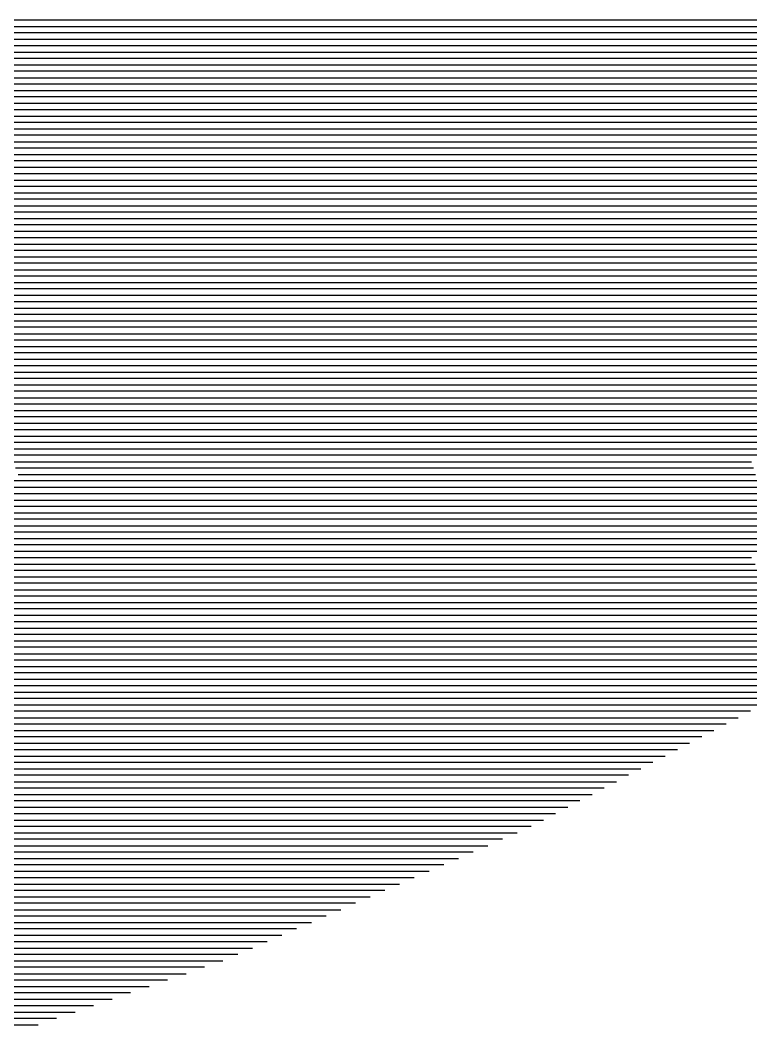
# Model space of a CAD drawing. Header units: metres. Extents: x -6.9 to 6.9, y -7 to 7.
# Drawn here: x 2.028 to 3.17, y -6.66 to -5.09 of the extents above; entities that cross this region are included whole.
import ezdxf

# ---------------------------------------------------------------- set-up
doc = ezdxf.new("R2010")
doc.units = ezdxf.units.M

msp = doc.modelspace()

# ---------------------------------------------------------------- linework, layer by layer
for p, q in [((2.042154, -5.090403, 0.53258), (1.72454, -5.090403, 0.469014)), ((1.728766, -5.100403, 0.470413), (2.044218, -5.100403, 0.533547)), ((2.191879, -5.090403, 0.563399), (2.042154, -5.090403, 0.53258)), ((2.044218, -5.100403, 0.533547), (2.196859, -5.100403, 0.564966)), ((2.489965, -5.090403, 0.623661), (2.191879, -5.090403, 0.563399)), ((2.196859, -5.100403, 0.564966), (2.492585, -5.100403, 0.624751)), ((2.699663, -5.090403, 0.667247), (2.489965, -5.090403, 0.623661)), ((2.492585, -5.100403, 0.624751), (2.705273, -5.100403, 0.668958)), ((2.956943, -5.090403, 0.719771), (2.699663, -5.090403, 0.667247)), ((2.705273, -5.100403, 0.668958), (2.960042, -5.100403, 0.72097)), ((3.251298, -5.090403, 0.781505), (2.956943, -5.090403, 0.719771)), ((2.960042, -5.100403, 0.72097), (3.257584, -5.100403, 0.783372)), ((2.046283, -5.110403, 0.534514), (1.732992, -5.110403, 0.471813)), ((2.201839, -5.110403, 0.566533), (2.046283, -5.110403, 0.534514)), ((2.495205, -5.110403, 0.625841), (2.201839, -5.110403, 0.566533)), ((2.710883, -5.110403, 0.670669), (2.495205, -5.110403, 0.625841)), ((2.963141, -5.110403, 0.722169), (2.710883, -5.110403, 0.670669)), ((3.263869, -5.110403, 0.785239), (2.963141, -5.110403, 0.722169)), ((1.737218, -5.120403, 0.473212), (2.048348, -5.120403, 0.535481)), ((2.050413, -5.130403, 0.536448), (1.741444, -5.130403, 0.474612)), ((2.048348, -5.120403, 0.535481), (2.206819, -5.120403, 0.5681)), ((2.211799, -5.130403, 0.569667), (2.050413, -5.130403, 0.536448)), ((2.206819, -5.120403, 0.5681), (2.497825, -5.120403, 0.626931)), ((2.500445, -5.130403, 0.628021), (2.211799, -5.130403, 0.569667)), ((2.497825, -5.120403, 0.626931), (2.716493, -5.120403, 0.672381)), ((2.722103, -5.130403, 0.674092), (2.500445, -5.130403, 0.628021)), ((2.716493, -5.120403, 0.672381), (2.966241, -5.120403, 0.723368)), ((2.96934, -5.130403, 0.724566), (2.722103, -5.130403, 0.674092)), ((2.966241, -5.120403, 0.723368), (3.270155, -5.120403, 0.787106)), ((3.276441, -5.130403, 0.788973), (2.96934, -5.130403, 0.724566)), ((1.745669, -5.140403, 0.476011), (2.052477, -5.140403, 0.537415)), ((2.052477, -5.140403, 0.537415), (2.216779, -5.140403, 0.571234)), ((2.216779, -5.140403, 0.571234), (2.503065, -5.140403, 0.62911)), ((2.503065, -5.140403, 0.62911), (2.727713, -5.140403, 0.675803)), ((2.727713, -5.140403, 0.675803), (2.972439, -5.140403, 0.725765)), ((2.972439, -5.140403, 0.725765), (3.282726, -5.140403, 0.79084)), ((2.054542, -5.150403, 0.538382), (1.749895, -5.150403, 0.47741)), ((1.754121, -5.160403, 0.47881), (2.056607, -5.160403, 0.539349)), ((2.221759, -5.150403, 0.572801), (2.054542, -5.150403, 0.538382)), ((2.056607, -5.160403, 0.539349), (2.226739, -5.160403, 0.574368)), ((2.505685, -5.150403, 0.6302), (2.221759, -5.150403, 0.572801)), ((2.226739, -5.160403, 0.574368), (2.508305, -5.160403, 0.63129)), ((2.733323, -5.150403, 0.677515), (2.505685, -5.150403, 0.6302)), ((2.508305, -5.160403, 0.63129), (2.738933, -5.160403, 0.679226)), ((2.975538, -5.150403, 0.726964), (2.733323, -5.150403, 0.677515)), ((2.738933, -5.160403, 0.679226), (2.978638, -5.160403, 0.728163)), ((3.289012, -5.150403, 0.792707), (2.975538, -5.150403, 0.726964)), ((2.978638, -5.160403, 0.728163), (3.295297, -5.160403, 0.794574)), ((2.058672, -5.170403, 0.540316), (1.758347, -5.170403, 0.480209)), ((1.762573, -5.180403, 0.481609), (2.060737, -5.180403, 0.541283)), ((2.231719, -5.170403, 0.575935), (2.058672, -5.170403, 0.540316)), ((2.060737, -5.180403, 0.541283), (2.2367, -5.180403, 0.577502)), ((2.510925, -5.170403, 0.63238), (2.231719, -5.170403, 0.575935)), ((2.2367, -5.180403, 0.577502), (2.513544, -5.180403, 0.63347)), ((2.744543, -5.170403, 0.680937), (2.510925, -5.170403, 0.63238)), ((2.513544, -5.180403, 0.63347), (2.750153, -5.180403, 0.682649)), ((2.981737, -5.170403, 0.729361), (2.744543, -5.170403, 0.680937)), ((2.750153, -5.180403, 0.682649), (2.984836, -5.180403, 0.73056)), ((3.301583, -5.170403, 0.796441), (2.981737, -5.170403, 0.729361)), ((2.984836, -5.180403, 0.73056), (3.307869, -5.180403, 0.798308)), ((2.062801, -5.190403, 0.542249), (1.766799, -5.190403, 0.483008)), ((2.24168, -5.190403, 0.579069), (2.062801, -5.190403, 0.542249)), ((2.516164, -5.190403, 0.63456), (2.24168, -5.190403, 0.579069)), ((2.755763, -5.190403, 0.68436), (2.516164, -5.190403, 0.63456)), ((2.987935, -5.190403, 0.731759), (2.755763, -5.190403, 0.68436)), ((3.314154, -5.190403, 0.800175), (2.987935, -5.190403, 0.731759)), ((1.771025, -5.200403, 0.484408), (2.064866, -5.200403, 0.543216)), ((2.066931, -5.210403, 0.544183), (1.77525, -5.210403, 0.485807)), ((2.064866, -5.200403, 0.543216), (2.24666, -5.200403, 0.580636)), ((2.25164, -5.210403, 0.582203), (2.066931, -5.210403, 0.544183)), ((2.24666, -5.200403, 0.580636), (2.518784, -5.200403, 0.635649)), ((2.521404, -5.210403, 0.636739), (2.25164, -5.210403, 0.582203)), ((2.518784, -5.200403, 0.635649), (2.761373, -5.200403, 0.686072)), ((2.766983, -5.210403, 0.687783), (2.521404, -5.210403, 0.636739)), ((2.761373, -5.200403, 0.686072), (2.991035, -5.200403, 0.732958)), ((2.994134, -5.210403, 0.734156), (2.766983, -5.210403, 0.687783)), ((2.991035, -5.200403, 0.732958), (3.32044, -5.200403, 0.802042)), ((3.326725, -5.210403, 0.803909), (2.994134, -5.210403, 0.734156)), ((1.779476, -5.220403, 0.487206), (2.068996, -5.220403, 0.54515)), ((2.068996, -5.220403, 0.54515), (2.25662, -5.220403, 0.58377)), ((2.25662, -5.220403, 0.58377), (2.524024, -5.220403, 0.637829)), ((2.524024, -5.220403, 0.637829), (2.772593, -5.220403, 0.689494)), ((2.772593, -5.220403, 0.689494), (2.997233, -5.220403, 0.735355)), ((2.997233, -5.220403, 0.735355), (3.333011, -5.220403, 0.805776)), ((2.071061, -5.230403, 0.546117), (1.783702, -5.230403, 0.488606)), ((1.787928, -5.240403, 0.490005), (2.073125, -5.240403, 0.547084)), ((2.2616, -5.230403, 0.585337), (2.071061, -5.230403, 0.546117)), ((2.073125, -5.240403, 0.547084), (2.26658, -5.240403, 0.586904)), ((2.526644, -5.230403, 0.638919), (2.2616, -5.230403, 0.585337)), ((2.26658, -5.240403, 0.586904), (2.529264, -5.240403, 0.640009)), ((2.778203, -5.230403, 0.691206), (2.526644, -5.230403, 0.638919)), ((2.529264, -5.240403, 0.640009), (2.783813, -5.240403, 0.692917)), ((3.000332, -5.230403, 0.736554), (2.778203, -5.230403, 0.691206)), ((2.783813, -5.240403, 0.692917), (3.003432, -5.240403, 0.737753)), ((3.339297, -5.230403, 0.807643), (3.000332, -5.230403, 0.736554)), ((3.003432, -5.240403, 0.737753), (3.345582, -5.240403, 0.80951)), ((2.07519, -5.250403, 0.548051), (1.792154, -5.250403, 0.491405)), ((2.27156, -5.250403, 0.588471), (2.07519, -5.250403, 0.548051)), ((2.531884, -5.250403, 0.641099), (2.27156, -5.250403, 0.588471)), ((2.789424, -5.250403, 0.694628), (2.531884, -5.250403, 0.641099)), ((3.006531, -5.250403, 0.738952), (2.789424, -5.250403, 0.694628)), ((3.351868, -5.250403, 0.811377), (3.006531, -5.250403, 0.738952)), ((1.79638, -5.260403, 0.492804), (2.077255, -5.260403, 0.549018)), ((2.07932, -5.270403, 0.549985), (1.800606, -5.270403, 0.494204)), ((2.077255, -5.260403, 0.549018), (2.27654, -5.260403, 0.590038)), ((2.28152, -5.270403, 0.591605), (2.07932, -5.270403, 0.549985)), ((2.27654, -5.260403, 0.590038), (2.534504, -5.260403, 0.642189)), ((2.537123, -5.270403, 0.643278), (2.28152, -5.270403, 0.591605)), ((2.534504, -5.260403, 0.642189), (2.795034, -5.260403, 0.69634)), ((2.800644, -5.270403, 0.698051), (2.537123, -5.270403, 0.643278)), ((2.795034, -5.260403, 0.69634), (3.00963, -5.260403, 0.74015)), ((3.012729, -5.270403, 0.741349), (2.800644, -5.270403, 0.698051)), ((3.00963, -5.260403, 0.74015), (3.358154, -5.260403, 0.813244)), ((3.364439, -5.270403, 0.815111), (3.012729, -5.270403, 0.741349)), ((1.804831, -5.280403, 0.495603), (2.081384, -5.280403, 0.550952)), ((2.083449, -5.290403, 0.551919), (1.809057, -5.290403, 0.497002)), ((2.081384, -5.280403, 0.550952), (2.2865, -5.280403, 0.593172)), ((2.29148, -5.290403, 0.594739), (2.083449, -5.290403, 0.551919)), ((2.2865, -5.280403, 0.593172), (2.539743, -5.280403, 0.644368)), ((2.542363, -5.290403, 0.645458), (2.29148, -5.290403, 0.594739)), ((2.539743, -5.280403, 0.644368), (2.806254, -5.280403, 0.699762)), ((2.811864, -5.290403, 0.701474), (2.542363, -5.290403, 0.645458)), ((2.806254, -5.280403, 0.699762), (3.015829, -5.280403, 0.742548)), ((3.018928, -5.290403, 0.743747), (2.811864, -5.290403, 0.701474)), ((3.015829, -5.280403, 0.742548), (3.370725, -5.280403, 0.816978)), ((3.37701, -5.290403, 0.818845), (3.018928, -5.290403, 0.743747)), ((1.813283, -5.300403, 0.498402), (2.085514, -5.300403, 0.552886)), ((2.085514, -5.300403, 0.552886), (2.29646, -5.300403, 0.596306)), ((2.29646, -5.300403, 0.596306), (2.544983, -5.300403, 0.646548)), ((2.544983, -5.300403, 0.646548), (2.817474, -5.300403, 0.703185)), ((2.817474, -5.300403, 0.703185), (3.022027, -5.300403, 0.744945)), ((3.022027, -5.300403, 0.744945), (3.383296, -5.300403, 0.820712)), ((2.087579, -5.310403, 0.553853), (1.817509, -5.310403, 0.499801)), ((1.821735, -5.320403, 0.501201), (2.089644, -5.320403, 0.554819)), ((2.30144, -5.310403, 0.597873), (2.087579, -5.310403, 0.553853)), ((2.089644, -5.320403, 0.554819), (2.30642, -5.320403, 0.59944)), ((2.547603, -5.310403, 0.647638), (2.30144, -5.310403, 0.597873)), ((2.30642, -5.320403, 0.59944), (2.550223, -5.320403, 0.648728)), ((2.823084, -5.310403, 0.704896), (2.547603, -5.310403, 0.647638)), ((2.550223, -5.320403, 0.648728), (2.828694, -5.320403, 0.706608)), ((3.025126, -5.310403, 0.746144), (2.823084, -5.310403, 0.704896)), ((2.828694, -5.320403, 0.706608), (3.028226, -5.320403, 0.747343)), ((3.389582, -5.310403, 0.822579), (3.025126, -5.310403, 0.746144)), ((3.028226, -5.320403, 0.747343), (3.395867, -5.320403, 0.824446)), ((2.091708, -5.330403, 0.555786), (1.825961, -5.330403, 0.5026)), ((2.3114, -5.330403, 0.601007), (2.091708, -5.330403, 0.555786)), ((2.552843, -5.330403, 0.649818), (2.3114, -5.330403, 0.601007)), ((2.834304, -5.330403, 0.708319), (2.552843, -5.330403, 0.649818)), ((3.031325, -5.330403, 0.748542), (2.834304, -5.330403, 0.708319)), ((3.402153, -5.330403, 0.826313), (3.031325, -5.330403, 0.748542)), ((1.830186, -5.340403, 0.504), (2.093773, -5.340403, 0.556753)), ((2.095838, -5.350403, 0.55772), (1.834412, -5.350403, 0.505399)), ((2.093773, -5.340403, 0.556753), (2.31638, -5.340403, 0.602574)), ((2.32136, -5.350403, 0.604141), (2.095838, -5.350403, 0.55772)), ((2.31638, -5.340403, 0.602574), (2.555463, -5.340403, 0.650907)), ((2.558083, -5.350403, 0.651997), (2.32136, -5.350403, 0.604141)), ((2.555463, -5.340403, 0.650907), (2.839914, -5.340403, 0.71003)), ((2.845524, -5.350403, 0.711742), (2.558083, -5.350403, 0.651997)), ((2.839914, -5.340403, 0.71003), (3.034424, -5.340403, 0.74974)), ((3.037523, -5.350403, 0.750939), (2.845524, -5.350403, 0.711742)), ((3.034424, -5.340403, 0.74974), (3.408438, -5.340403, 0.82818)), ((3.414724, -5.350403, 0.830047), (3.037523, -5.350403, 0.750939)), ((1.838638, -5.360403, 0.506799), (2.097903, -5.360403, 0.558687)), ((2.097903, -5.360403, 0.558687), (2.32634, -5.360403, 0.605708)), ((2.32634, -5.360403, 0.605708), (2.560702, -5.360403, 0.653087)), ((2.560702, -5.360403, 0.653087), (2.851134, -5.360403, 0.713453)), ((2.851134, -5.360403, 0.713453), (3.040623, -5.360403, 0.752138)), ((3.040623, -5.360403, 0.752138), (3.42101, -5.360403, 0.831914)), ((2.099967, -5.370403, 0.559654), (1.842864, -5.370403, 0.508198)), ((1.84709, -5.380403, 0.509597), (2.102032, -5.380403, 0.560621)), ((2.33132, -5.370403, 0.607275), (2.099967, -5.370403, 0.559654)), ((2.102032, -5.380403, 0.560621), (2.3363, -5.380403, 0.608842)), ((2.563322, -5.370403, 0.654177), (2.33132, -5.370403, 0.607275)), ((2.3363, -5.380403, 0.608842), (2.565942, -5.380403, 0.655267)), ((2.856744, -5.370403, 0.715164), (2.563322, -5.370403, 0.654177)), ((2.565942, -5.380403, 0.655267), (2.862354, -5.380403, 0.716876)), ((3.043722, -5.370403, 0.753337), (2.856744, -5.370403, 0.715164)), ((2.862354, -5.380403, 0.716876), (3.046821, -5.380403, 0.754535)), ((3.427295, -5.370403, 0.833781), (3.043722, -5.370403, 0.753337)), ((3.046821, -5.380403, 0.754535), (3.433581, -5.380403, 0.835648)), ((2.104097, -5.390403, 0.561588), (1.851316, -5.390403, 0.510997)), ((1.855542, -5.400403, 0.512396), (2.106162, -5.400403, 0.562555)), ((2.34128, -5.390403, 0.610409), (2.104097, -5.390403, 0.561588)), ((2.106162, -5.400403, 0.562555), (2.34626, -5.400403, 0.611976)), ((2.568562, -5.390403, 0.656357), (2.34128, -5.390403, 0.610409)), ((2.34626, -5.400403, 0.611976), (2.571182, -5.400403, 0.657447)), ((2.867964, -5.390403, 0.718587), (2.568562, -5.390403, 0.656357)), ((2.571182, -5.400403, 0.657447), (2.873574, -5.400403, 0.720298)), ((3.04992, -5.390403, 0.755734), (2.867964, -5.390403, 0.718587)), ((2.873574, -5.400403, 0.720298), (3.05302, -5.400403, 0.756933)), ((3.439867, -5.390403, 0.837515), (3.04992, -5.390403, 0.755734)), ((3.05302, -5.400403, 0.756933), (3.446152, -5.400403, 0.839382)), ((2.108227, -5.410403, 0.563522), (1.859767, -5.410403, 0.513796)), ((2.35124, -5.410403, 0.613543), (2.108227, -5.410403, 0.563522)), ((2.573802, -5.410403, 0.658536), (2.35124, -5.410403, 0.613543)), ((2.879184, -5.410403, 0.72201), (2.573802, -5.410403, 0.658536)), ((3.056119, -5.410403, 0.758132), (2.879184, -5.410403, 0.72201)), ((3.452438, -5.410403, 0.841249), (3.056119, -5.410403, 0.758132)), ((1.863993, -5.420403, 0.515195), (2.110291, -5.420403, 0.564489)), ((2.112356, -5.430403, 0.565456), (1.868219, -5.430403, 0.516595)), ((2.110291, -5.420403, 0.564489), (2.35622, -5.420403, 0.61511)), ((2.3612, -5.430403, 0.616677), (2.112356, -5.430403, 0.565456)), ((2.35622, -5.420403, 0.61511), (2.576422, -5.420403, 0.659626)), ((2.579042, -5.430403, 0.660716), (2.3612, -5.430403, 0.616677)), ((2.576422, -5.420403, 0.659626), (2.884794, -5.420403, 0.723721)), ((2.890404, -5.430403, 0.725433), (2.579042, -5.430403, 0.660716)), ((2.884794, -5.420403, 0.723721), (3.059218, -5.420403, 0.759331)), ((3.062317, -5.430403, 0.760529), (2.890404, -5.430403, 0.725433)), ((3.059218, -5.420403, 0.759331), (3.458723, -5.420403, 0.843116)), ((3.465009, -5.430403, 0.844983), (3.062317, -5.430403, 0.760529)), ((1.872445, -5.440403, 0.517994), (2.114421, -5.440403, 0.566423)), ((2.114421, -5.440403, 0.566423), (2.36618, -5.440403, 0.618244)), ((2.36618, -5.440403, 0.618244), (2.581662, -5.440403, 0.661806)), ((2.581662, -5.440403, 0.661806), (2.896014, -5.440403, 0.727144)), ((2.896014, -5.440403, 0.727144), (3.065417, -5.440403, 0.761728)), ((3.065417, -5.440403, 0.761728), (3.471295, -5.440403, 0.84685)), ((2.116486, -5.450403, 0.567389), (1.876671, -5.450403, 0.519393)), ((1.880897, -5.460403, 0.520793), (2.11855, -5.460403, 0.568356)), ((2.37116, -5.450403, 0.619811), (2.116486, -5.450403, 0.567389)), ((2.11855, -5.460403, 0.568356), (2.37614, -5.460403, 0.621378)), ((2.584281, -5.450403, 0.662896), (2.37116, -5.450403, 0.619811)), ((2.37614, -5.460403, 0.621378), (2.586901, -5.460403, 0.663986)), ((2.901624, -5.450403, 0.728855), (2.584281, -5.450403, 0.662896)), ((2.586901, -5.460403, 0.663986), (2.907234, -5.460403, 0.730567)), ((3.068516, -5.450403, 0.762927), (2.901624, -5.450403, 0.728855)), ((2.907234, -5.460403, 0.730567), (3.071615, -5.460403, 0.764126)), ((3.47758, -5.450403, 0.848717), (3.068516, -5.450403, 0.762927)), ((3.071615, -5.460403, 0.764126), (3.483866, -5.460403, 0.850585)), ((2.120615, -5.470403, 0.569323), (1.885122, -5.470403, 0.522192)), ((2.38112, -5.470403, 0.622945), (2.120615, -5.470403, 0.569323)), ((2.589521, -5.470403, 0.665076), (2.38112, -5.470403, 0.622945)), ((2.912844, -5.470403, 0.732278), (2.589521, -5.470403, 0.665076)), ((3.074714, -5.470403, 0.765324), (2.912844, -5.470403, 0.732278)), ((3.490151, -5.470403, 0.852452), (3.074714, -5.470403, 0.765324)), ((1.889348, -5.480403, 0.523592), (2.12268, -5.480403, 0.57029)), ((2.124745, -5.490403, 0.571257), (1.893574, -5.490403, 0.524991)), ((2.12268, -5.480403, 0.57029), (2.3861, -5.480403, 0.624512)), ((2.39108, -5.490403, 0.626079), (2.124745, -5.490403, 0.571257)), ((2.3861, -5.480403, 0.624512), (2.592141, -5.480403, 0.666165)), ((2.594761, -5.490403, 0.667255), (2.39108, -5.490403, 0.626079)), ((2.592141, -5.480403, 0.666165), (2.918454, -5.480403, 0.733989)), ((2.924064, -5.490403, 0.735701), (2.594761, -5.490403, 0.667255)), ((2.918454, -5.480403, 0.733989), (3.077814, -5.480403, 0.766523)), ((3.080913, -5.490403, 0.767722), (2.924064, -5.490403, 0.735701)), ((3.077814, -5.480403, 0.766523), (3.496437, -5.480403, 0.854319)), ((3.502723, -5.490403, 0.856186), (3.080913, -5.490403, 0.767722)), ((1.8978, -5.500403, 0.526391), (2.12681, -5.500403, 0.572224)), ((2.128874, -5.510403, 0.573191), (1.902026, -5.510403, 0.52779)), ((2.12681, -5.500403, 0.572224), (2.39606, -5.500403, 0.627646)), ((2.401041, -5.510403, 0.629213), (2.128874, -5.510403, 0.573191)), ((2.39606, -5.500403, 0.627646), (2.597381, -5.500403, 0.668345)), ((2.600001, -5.510403, 0.669435), (2.401041, -5.510403, 0.629213)), ((2.597381, -5.500403, 0.668345), (2.929674, -5.500403, 0.737412)), ((2.935284, -5.510403, 0.739123), (2.600001, -5.510403, 0.669435)), ((2.929674, -5.500403, 0.737412), (3.084012, -5.500403, 0.768921)), ((3.087111, -5.510403, 0.770119), (2.935284, -5.510403, 0.739123)), ((3.084012, -5.500403, 0.768921), (3.509008, -5.500403, 0.858053)), ((3.515294, -5.510403, 0.85992), (3.087111, -5.510403, 0.770119)), ((1.906252, -5.520403, 0.529189), (2.130939, -5.520403, 0.574158)), ((2.130939, -5.520403, 0.574158), (2.406021, -5.520403, 0.63078)), ((2.406021, -5.520403, 0.63078), (2.602621, -5.520403, 0.670525)), ((2.602621, -5.520403, 0.670525), (2.940894, -5.520403, 0.740835)), ((2.940894, -5.520403, 0.740835), (3.090211, -5.520403, 0.771318)), ((3.090211, -5.520403, 0.771318), (3.52158, -5.520403, 0.861787)), ((2.133004, -5.530403, 0.575125), (1.910478, -5.530403, 0.530589)), ((1.914703, -5.540403, 0.531988), (2.135069, -5.540403, 0.576092)), ((2.411001, -5.530403, 0.632346), (2.133004, -5.530403, 0.575125)), ((2.135069, -5.540403, 0.576092), (2.415981, -5.540403, 0.633913)), ((2.605241, -5.530403, 0.671615), (2.411001, -5.530403, 0.632346)), ((2.415981, -5.540403, 0.633913), (2.60786, -5.540403, 0.672704)), ((2.946504, -5.530403, 0.742546), (2.605241, -5.530403, 0.671615)), ((2.60786, -5.540403, 0.672704), (2.952114, -5.540403, 0.744257)), ((3.09331, -5.530403, 0.772517), (2.946504, -5.530403, 0.742546)), ((2.952114, -5.540403, 0.744257), (3.096409, -5.540403, 0.773716)), ((3.527865, -5.530403, 0.863654), (3.09331, -5.530403, 0.772517)), ((3.096409, -5.540403, 0.773716), (3.534151, -5.540403, 0.865521)), ((2.137133, -5.550403, 0.577059), (1.918929, -5.550403, 0.533388)), ((2.420961, -5.550403, 0.63548), (2.137133, -5.550403, 0.577059)), ((2.61048, -5.550403, 0.673794), (2.420961, -5.550403, 0.63548)), ((2.957724, -5.550403, 0.745969), (2.61048, -5.550403, 0.673794)), ((3.099508, -5.550403, 0.774914), (2.957724, -5.550403, 0.745969)), ((3.540436, -5.550403, 0.867388), (3.099508, -5.550403, 0.774914)), ((1.923155, -5.560403, 0.534787), (2.139198, -5.560403, 0.578026)), ((2.141263, -5.570403, 0.578993), (1.927381, -5.570403, 0.536187)), ((2.139198, -5.560403, 0.578026), (2.425941, -5.560403, 0.637047)), ((2.430921, -5.570403, 0.638614), (2.141263, -5.570403, 0.578993)), ((2.425941, -5.560403, 0.637047), (2.6131, -5.560403, 0.674884)), ((2.61572, -5.570403, 0.675974), (2.430921, -5.570403, 0.638614)), ((2.6131, -5.560403, 0.674884), (2.963334, -5.560403, 0.74768)), ((2.968944, -5.570403, 0.749391), (2.61572, -5.570403, 0.675974)), ((2.963334, -5.560403, 0.74768), (3.102608, -5.560403, 0.776113)), ((3.105707, -5.570403, 0.777312), (2.968944, -5.570403, 0.749391)), ((3.102608, -5.560403, 0.776113), (3.546722, -5.560403, 0.869255)), ((3.553008, -5.570403, 0.871122), (3.105707, -5.570403, 0.777312)), ((1.931607, -5.580403, 0.537586), (2.143328, -5.580403, 0.579959)), ((2.143328, -5.580403, 0.579959), (2.435901, -5.580403, 0.640181)), ((2.435901, -5.580403, 0.640181), (2.61834, -5.580403, 0.677064)), ((2.61834, -5.580403, 0.677064), (2.974554, -5.580403, 0.751103)), ((2.974554, -5.580403, 0.751103), (3.108806, -5.580403, 0.778511)), ((3.108806, -5.580403, 0.778511), (3.559293, -5.580403, 0.872989)), ((2.145393, -5.590403, 0.580926), (1.935833, -5.590403, 0.538986)), ((1.940059, -5.600403, 0.540385), (2.147457, -5.600403, 0.581893)), ((2.440881, -5.590403, 0.641748), (2.145393, -5.590403, 0.580926)), ((2.147457, -5.600403, 0.581893), (2.445861, -5.600403, 0.643315)), ((2.62096, -5.590403, 0.678154), (2.440881, -5.590403, 0.641748)), ((2.445861, -5.600403, 0.643315), (2.62358, -5.600403, 0.679244)), ((2.980164, -5.590403, 0.752814), (2.62096, -5.590403, 0.678154)), ((2.62358, -5.600403, 0.679244), (2.985774, -5.600403, 0.754525)), ((3.111905, -5.590403, 0.77971), (2.980164, -5.590403, 0.752814)), ((2.985774, -5.600403, 0.754525), (3.115005, -5.600403, 0.780908)), ((3.565579, -5.590403, 0.874856), (3.111905, -5.590403, 0.77971)), ((3.115005, -5.600403, 0.780908), (3.571864, -5.600403, 0.876723)), ((2.149522, -5.610403, 0.58286), (1.944284, -5.610403, 0.541784)), ((1.94851, -5.620403, 0.543184), (2.151587, -5.620403, 0.583827)), ((2.450841, -5.610403, 0.644882), (2.149522, -5.610403, 0.58286)), ((2.151587, -5.620403, 0.583827), (2.455821, -5.620403, 0.646449)), ((2.6262, -5.610403, 0.680333), (2.450841, -5.610403, 0.644882)), ((2.455821, -5.620403, 0.646449), (2.62882, -5.620403, 0.681423)), ((2.991384, -5.610403, 0.756237), (2.6262, -5.610403, 0.680333)), ((2.62882, -5.620403, 0.681423), (2.996994, -5.620403, 0.757948)), ((3.118104, -5.610403, 0.782107), (2.991384, -5.610403, 0.756237)), ((2.996994, -5.620403, 0.757948), (3.121203, -5.620403, 0.783306)), ((3.57815, -5.610403, 0.87859), (3.118104, -5.610403, 0.782107)), ((3.121203, -5.620403, 0.783306), (3.584436, -5.620403, 0.880457)), ((2.153652, -5.630403, 0.584794), (1.952736, -5.630403, 0.544583)), ((2.460801, -5.630403, 0.648016), (2.153652, -5.630403, 0.584794)), ((2.63144, -5.630403, 0.682513), (2.460801, -5.630403, 0.648016)), ((3.002604, -5.630403, 0.759659), (2.63144, -5.630403, 0.682513)), ((3.124302, -5.630403, 0.784505), (3.002604, -5.630403, 0.759659)), ((3.590721, -5.630403, 0.882324), (3.124302, -5.630403, 0.784505)), ((1.956962, -5.640403, 0.545983), (2.155717, -5.640403, 0.585761)), ((2.157781, -5.650403, 0.586728), (1.961188, -5.650403, 0.547382)), ((2.155717, -5.640403, 0.585761), (2.465781, -5.640403, 0.649583)), ((2.470761, -5.650403, 0.65115), (2.157781, -5.650403, 0.586728)), ((2.465781, -5.640403, 0.649583), (2.634059, -5.640403, 0.683603)), ((2.636679, -5.650403, 0.684693), (2.470761, -5.650403, 0.65115)), ((2.634059, -5.640403, 0.683603), (3.008214, -5.640403, 0.761371)), ((3.013824, -5.650403, 0.763082), (2.636679, -5.650403, 0.684693)), ((3.008214, -5.640403, 0.761371), (3.127402, -5.640403, 0.785703)), ((3.130501, -5.650403, 0.786902), (3.013824, -5.650403, 0.763082)), ((3.127402, -5.640403, 0.785703), (3.597007, -5.640403, 0.884191)), ((3.603293, -5.650403, 0.886058), (3.130501, -5.650403, 0.786902)), ((1.965414, -5.660403, 0.548782), (2.159846, -5.660403, 0.587695)), ((2.159846, -5.660403, 0.587695), (2.475741, -5.660403, 0.652717)), ((2.475741, -5.660403, 0.652717), (2.639299, -5.660403, 0.685783)), ((2.639299, -5.660403, 0.685783), (3.019434, -5.660403, 0.764794)), ((3.019434, -5.660403, 0.764794), (3.1336, -5.660403, 0.788101)), ((3.1336, -5.660403, 0.788101), (3.609578, -5.660403, 0.887925)), ((2.161911, -5.670403, 0.588662), (1.969639, -5.670403, 0.550181)), ((1.973865, -5.680403, 0.55158), (2.163976, -5.680403, 0.589629)), ((2.480721, -5.670403, 0.654284), (2.161911, -5.670403, 0.588662)), ((2.163976, -5.680403, 0.589629), (2.485701, -5.680403, 0.655851)), ((2.641919, -5.670403, 0.686873), (2.480721, -5.670403, 0.654284)), ((2.485701, -5.680403, 0.655851), (2.644539, -5.680403, 0.687962)), ((3.025044, -5.670403, 0.766505), (2.641919, -5.670403, 0.686873)), ((2.644539, -5.680403, 0.687962), (3.030654, -5.680403, 0.768216)), ((3.136699, -5.670403, 0.7893), (3.025044, -5.670403, 0.766505)), ((3.030654, -5.680403, 0.768216), (3.139799, -5.680403, 0.790498)), ((3.615864, -5.670403, 0.889792), (3.136699, -5.670403, 0.7893)), ((3.139799, -5.680403, 0.790498), (3.622149, -5.680403, 0.891659)), ((2.16604, -5.690403, 0.590596), (1.978091, -5.690403, 0.55298)), ((2.490681, -5.690403, 0.657418), (2.16604, -5.690403, 0.590596)), ((2.647159, -5.690403, 0.689052), (2.490681, -5.690403, 0.657418)), ((3.036264, -5.690403, 0.769928), (2.647159, -5.690403, 0.689052)), ((3.142898, -5.690403, 0.791697), (3.036264, -5.690403, 0.769928)), ((3.628435, -5.690403, 0.893526), (3.142898, -5.690403, 0.791697)), ((1.982317, -5.700403, 0.554379), (2.168105, -5.700403, 0.591563)), ((2.17017, -5.710403, 0.592529), (1.986543, -5.710403, 0.555779)), ((2.168105, -5.700403, 0.591563), (2.495661, -5.700403, 0.658985)), ((2.500641, -5.710403, 0.660552), (2.17017, -5.710403, 0.592529)), ((2.495661, -5.700403, 0.658985), (2.649779, -5.700403, 0.690142)), ((2.652399, -5.710403, 0.691232), (2.500641, -5.710403, 0.660552)), ((2.649779, -5.700403, 0.690142), (3.041874, -5.700403, 0.771639)), ((3.047484, -5.710403, 0.77335), (2.652399, -5.710403, 0.691232)), ((3.041874, -5.700403, 0.771639), (3.145997, -5.700403, 0.792896)), ((3.149096, -5.710403, 0.794095), (3.047484, -5.710403, 0.77335)), ((3.145997, -5.700403, 0.792896), (3.634721, -5.700403, 0.895393)), ((3.641006, -5.710403, 0.89726), (3.149096, -5.710403, 0.794095)), ((1.990769, -5.720403, 0.557178), (2.172235, -5.720403, 0.593496)), ((2.1743, -5.730403, 0.594463), (1.994995, -5.730403, 0.558578)), ((2.172235, -5.720403, 0.593496), (2.505621, -5.720403, 0.662119)), ((2.510601, -5.730403, 0.663686), (2.1743, -5.730403, 0.594463)), ((2.505621, -5.720403, 0.662119), (2.655019, -5.720403, 0.692322)), ((2.657638, -5.730403, 0.693412), (2.510601, -5.730403, 0.663686)), ((2.655019, -5.720403, 0.692322), (3.053094, -5.720403, 0.775062)), ((3.058704, -5.730403, 0.776773), (2.657638, -5.730403, 0.693412)), ((3.053094, -5.720403, 0.775062), (3.152196, -5.720403, 0.795294)), ((3.155295, -5.730403, 0.796492), (3.058704, -5.730403, 0.776773)), ((3.152196, -5.720403, 0.795294), (3.647292, -5.720403, 0.899127)), ((3.653577, -5.730403, 0.900994), (3.155295, -5.730403, 0.796492)), ((1.99922, -5.740403, 0.559977), (2.176364, -5.740403, 0.59543)), ((2.176364, -5.740403, 0.59543), (2.515581, -5.740403, 0.665253)), ((2.515581, -5.740403, 0.665253), (2.660258, -5.740403, 0.694502)), ((2.660258, -5.740403, 0.694502), (3.064314, -5.740403, 0.778484)), ((3.064314, -5.740403, 0.778484), (3.158394, -5.740403, 0.797691)), ((3.158394, -5.740403, 0.797691), (3.659863, -5.740403, 0.902861)), ((2.178429, -5.750403, 0.596397), (2.003446, -5.750403, 0.561376)), ((2.007672, -5.760403, 0.562776), (2.180494, -5.760403, 0.597364)), ((2.520561, -5.750403, 0.66682), (2.178429, -5.750403, 0.596397)), ((2.180494, -5.760403, 0.597364), (2.525541, -5.760403, 0.668387)), ((2.662878, -5.750403, 0.695591), (2.520561, -5.750403, 0.66682)), ((2.525541, -5.760403, 0.668387), (2.665498, -5.760403, 0.696681)), ((3.069924, -5.750403, 0.780196), (2.662878, -5.750403, 0.695591)), ((2.665498, -5.760403, 0.696681), (3.075534, -5.760403, 0.781907)), ((3.161493, -5.750403, 0.79889), (3.069924, -5.750403, 0.780196)), ((3.075534, -5.760403, 0.781907), (3.164593, -5.760403, 0.800089)), ((3.666149, -5.750403, 0.904728), (3.161493, -5.750403, 0.79889)), ((3.164593, -5.760403, 0.800089), (3.672434, -5.760403, 0.906595)), ((2.182559, -5.770403, 0.598331), (2.011898, -5.770403, 0.564175)), ((2.530521, -5.770403, 0.669954), (2.182559, -5.770403, 0.598331)), ((2.668118, -5.770403, 0.697771), (2.530521, -5.770403, 0.669954)), ((3.081144, -5.770403, 0.783618), (2.668118, -5.770403, 0.697771)), ((3.167692, -5.770403, 0.801287), (3.081144, -5.770403, 0.783618)), ((3.67872, -5.770403, 0.908462), (3.167692, -5.770403, 0.801287)), ((2.016124, -5.780403, 0.565575), (2.184623, -5.780403, 0.599298)), ((2.186688, -5.790403, 0.600265), (2.02035, -5.790403, 0.566974)), ((2.184623, -5.780403, 0.599298), (2.535501, -5.780403, 0.671521)), ((2.540481, -5.790403, 0.673088), (2.186688, -5.790403, 0.600265)), ((2.535501, -5.780403, 0.671521), (2.670738, -5.780403, 0.698861)), ((2.673358, -5.790403, 0.699951), (2.540481, -5.790403, 0.673088)), ((2.670738, -5.780403, 0.698861), (3.086754, -5.780403, 0.78533)), ((3.092364, -5.790403, 0.787041), (2.673358, -5.790403, 0.699951)), ((3.086754, -5.780403, 0.78533), (3.170791, -5.780403, 0.802486)), ((3.17389, -5.790403, 0.803685), (3.092364, -5.790403, 0.787041)), ((2.024576, -5.800403, 0.568374), (2.188753, -5.800403, 0.601232)), ((2.188753, -5.800403, 0.601232), (2.545461, -5.800403, 0.674655)), ((2.545461, -5.800403, 0.674655), (2.675978, -5.800403, 0.701041)), ((2.675978, -5.800403, 0.701041), (3.097975, -5.800403, 0.788752)), ((3.097975, -5.800403, 0.788752), (3.17699, -5.800403, 0.804884)), ((2.028801, -5.810403, 0.569773), (1.730884, -5.810403, 0.509091)), ((1.732363, -5.820403, 0.509931), (2.033027, -5.820403, 0.571172)), ((2.190818, -5.810403, 0.602199), (2.028801, -5.810403, 0.569773)), ((2.033027, -5.820403, 0.571172), (2.192883, -5.820403, 0.603166)), ((2.550441, -5.810403, 0.676222), (2.190818, -5.810403, 0.602199)), ((2.192883, -5.820403, 0.603166), (2.555421, -5.820403, 0.677789)), ((2.678598, -5.810403, 0.70213), (2.550441, -5.810403, 0.676222)), ((2.555421, -5.820403, 0.677789), (2.681217, -5.820403, 0.70322)), ((3.103585, -5.810403, 0.790464), (2.678598, -5.810403, 0.70213)), ((2.681217, -5.820403, 0.70322), (3.109195, -5.820403, 0.792175)), ((3.180089, -5.810403, 0.806082), (3.103585, -5.810403, 0.790464)), ((3.109195, -5.820403, 0.792175), (3.183188, -5.820403, 0.807281)), ((2.037253, -5.830403, 0.572572), (1.733841, -5.830403, 0.510771)), ((2.194947, -5.830403, 0.604133), (2.037253, -5.830403, 0.572572)), ((2.560402, -5.830403, 0.679356), (2.194947, -5.830403, 0.604133)), ((2.683837, -5.830403, 0.70431), (2.560402, -5.830403, 0.679356)), ((3.114805, -5.830403, 0.793886), (2.683837, -5.830403, 0.70431)), ((3.186287, -5.830403, 0.80848), (3.114805, -5.830403, 0.793886)), ((1.73532, -5.840403, 0.511611), (2.041479, -5.840403, 0.573971)), ((2.045705, -5.850403, 0.575371), (1.736798, -5.850403, 0.512451)), ((2.041479, -5.840403, 0.573971), (2.197012, -5.840403, 0.605099)), ((2.199077, -5.850403, 0.606066), (2.045705, -5.850403, 0.575371)), ((2.197012, -5.840403, 0.605099), (2.565382, -5.840403, 0.680923)), ((2.570362, -5.850403, 0.68249), (2.199077, -5.850403, 0.606066)), ((2.565382, -5.840403, 0.680923), (2.686457, -5.840403, 0.7054)), ((2.689077, -5.850403, 0.70649), (2.570362, -5.850403, 0.68249)), ((2.686457, -5.840403, 0.7054), (3.120415, -5.840403, 0.795598)), ((3.126025, -5.850403, 0.797309), (2.689077, -5.850403, 0.70649)), ((3.120415, -5.840403, 0.795598), (3.189387, -5.840403, 0.809679)), ((3.192486, -5.850403, 0.810877), (3.126025, -5.850403, 0.797309)), ((1.738277, -5.860403, 0.513291), (2.049931, -5.860403, 0.57677)), ((2.054156, -5.870403, 0.57817), (1.739756, -5.870403, 0.51413)), ((2.049931, -5.860403, 0.57677), (2.201142, -5.860403, 0.607033)), ((2.203206, -5.870403, 0.608), (2.054156, -5.870403, 0.57817)), ((2.201142, -5.860403, 0.607033), (2.575342, -5.860403, 0.684057)), ((2.580322, -5.870403, 0.685624), (2.203206, -5.870403, 0.608)), ((2.575342, -5.860403, 0.684057), (2.691697, -5.860403, 0.70758)), ((2.694317, -5.870403, 0.70867), (2.580322, -5.870403, 0.685624)), ((2.691697, -5.860403, 0.70758), (3.131635, -5.860403, 0.79902)), ((3.137245, -5.870403, 0.800732), (2.694317, -5.870403, 0.70867)), ((3.131635, -5.860403, 0.79902), (3.195585, -5.860403, 0.812076)), ((3.198684, -5.870403, 0.813275), (3.137245, -5.870403, 0.800732)), ((1.741234, -5.880403, 0.51497), (2.058382, -5.880403, 0.579569)), ((2.058382, -5.880403, 0.579569), (2.205271, -5.880403, 0.608967)), ((2.205271, -5.880403, 0.608967), (2.585302, -5.880403, 0.687191)), ((2.585302, -5.880403, 0.687191), (2.696937, -5.880403, 0.709759)), ((2.696937, -5.880403, 0.709759), (3.142855, -5.880403, 0.802443)), ((3.142855, -5.880403, 0.802443), (3.201784, -5.880403, 0.814474)), ((2.062608, -5.890403, 0.580969), (1.742713, -5.890403, 0.51581)), ((1.744191, -5.900403, 0.51665), (2.066834, -5.900403, 0.582368)), ((2.207336, -5.890403, 0.609934), (2.062608, -5.890403, 0.580969)), ((2.066834, -5.900403, 0.582368), (2.209401, -5.900403, 0.610901)), ((2.590282, -5.890403, 0.688758), (2.207336, -5.890403, 0.609934)), ((2.209401, -5.900403, 0.610901), (2.595262, -5.900403, 0.690325)), ((2.699557, -5.890403, 0.710849), (2.590282, -5.890403, 0.688758)), ((2.595262, -5.900403, 0.690325), (2.702177, -5.900403, 0.711939)), ((3.148465, -5.890403, 0.804155), (2.699557, -5.890403, 0.710849)), ((2.702177, -5.900403, 0.711939), (3.154075, -5.900403, 0.805866)), ((3.204883, -5.890403, 0.815673), (3.148465, -5.890403, 0.804155)), ((3.154075, -5.900403, 0.805866), (3.207982, -5.900403, 0.816871)), ((2.07106, -5.910403, 0.583767), (1.74567, -5.910403, 0.51749)), ((2.211466, -5.910403, 0.611868), (2.07106, -5.910403, 0.583767)), ((2.600242, -5.910403, 0.691892), (2.211466, -5.910403, 0.611868)), ((2.704796, -5.910403, 0.713029), (2.600242, -5.910403, 0.691892)), ((3.159685, -5.910403, 0.807577), (2.704796, -5.910403, 0.713029)), ((3.211081, -5.910403, 0.81807), (3.159685, -5.910403, 0.807577)), ((1.747148, -5.920403, 0.51833), (2.075286, -5.920403, 0.585167)), ((2.079512, -5.930403, 0.586566), (1.748627, -5.930403, 0.519169)), ((2.075286, -5.920403, 0.585167), (2.21353, -5.920403, 0.612835)), ((2.215595, -5.930403, 0.613802), (2.079512, -5.930403, 0.586566)), ((2.21353, -5.920403, 0.612835), (2.605222, -5.920403, 0.693459)), ((2.610202, -5.930403, 0.695026), (2.215595, -5.930403, 0.613802)), ((2.605222, -5.920403, 0.693459), (2.707416, -5.920403, 0.714119)), ((2.710036, -5.930403, 0.715209), (2.610202, -5.930403, 0.695026)), ((2.707416, -5.920403, 0.714119), (3.165295, -5.920403, 0.809289)), ((3.170905, -5.930403, 0.811), (2.710036, -5.930403, 0.715209)), ((3.165295, -5.920403, 0.809289), (3.214181, -5.920403, 0.819269)), ((1.750105, -5.940403, 0.520009), (2.083737, -5.940403, 0.587966)), ((2.083737, -5.940403, 0.587966), (2.21766, -5.940403, 0.614769)), ((2.21766, -5.940403, 0.614769), (2.615182, -5.940403, 0.696593)), ((2.615182, -5.940403, 0.696593), (2.712656, -5.940403, 0.716299)), ((2.712656, -5.940403, 0.716299), (3.176515, -5.940403, 0.812711)), ((2.087963, -5.950403, 0.589365), (1.751584, -5.950403, 0.520849)), ((1.753062, -5.960403, 0.521689), (2.092189, -5.960403, 0.590765)), ((2.219725, -5.950403, 0.615736), (2.087963, -5.950403, 0.589365)), ((2.092189, -5.960403, 0.590765), (2.221789, -5.960403, 0.616702)), ((2.620162, -5.950403, 0.69816), (2.219725, -5.950403, 0.615736)), ((2.221789, -5.960403, 0.616702), (2.625142, -5.960403, 0.699727)), ((2.715276, -5.950403, 0.717388), (2.620162, -5.950403, 0.69816)), ((2.625142, -5.960403, 0.699727), (2.717896, -5.960403, 0.718478)), ((3.182125, -5.950403, 0.814423), (2.715276, -5.950403, 0.717388)), ((2.717896, -5.960403, 0.718478), (3.187735, -5.960403, 0.816134)), ((2.096415, -5.970403, 0.592164), (1.754541, -5.970403, 0.522529)), ((1.756019, -5.980403, 0.523369), (2.100641, -5.980403, 0.593563)), ((2.223854, -5.970403, 0.617669), (2.096415, -5.970403, 0.592164)), ((2.100641, -5.980403, 0.593563), (2.225919, -5.980403, 0.618636)), ((2.630122, -5.970403, 0.701294), (2.223854, -5.970403, 0.617669)), ((2.225919, -5.980403, 0.618636), (2.635102, -5.980403, 0.702861)), ((2.720516, -5.970403, 0.719568), (2.630122, -5.970403, 0.701294)), ((2.635102, -5.980403, 0.702861), (2.723136, -5.980403, 0.720658)), ((3.193345, -5.970403, 0.817845), (2.720516, -5.970403, 0.719568)), ((2.723136, -5.980403, 0.720658), (3.198955, -5.980403, 0.819557)), ((2.104867, -5.990403, 0.594963), (1.757498, -5.990403, 0.524208)), ((2.227984, -5.990403, 0.619603), (2.104867, -5.990403, 0.594963)), ((2.640082, -5.990403, 0.704428), (2.227984, -5.990403, 0.619603)), ((2.725756, -5.990403, 0.721748), (2.640082, -5.990403, 0.704428)), ((3.204565, -5.990403, 0.821268), (2.725756, -5.990403, 0.721748)), ((1.758976, -6.000403, 0.525048), (2.109093, -6.000403, 0.596362)), ((2.113318, -6.010403, 0.597762), (1.760455, -6.010403, 0.525888)), ((2.109093, -6.000403, 0.596362), (2.230049, -6.000403, 0.62057)), ((2.232113, -6.010403, 0.621537), (2.113318, -6.010403, 0.597762)), ((2.230049, -6.000403, 0.62057), (2.645062, -6.000403, 0.705995)), ((2.650042, -6.010403, 0.707562), (2.232113, -6.010403, 0.621537)), ((2.645062, -6.000403, 0.705995), (2.728375, -6.000403, 0.722838)), ((2.730995, -6.010403, 0.723928), (2.650042, -6.010403, 0.707562)), ((2.728375, -6.000403, 0.722838), (3.210175, -6.000403, 0.822979)), ((3.215785, -6.010403, 0.824691), (2.730995, -6.010403, 0.723928)), ((1.761934, -6.020403, 0.526728), (2.117544, -6.020403, 0.599161)), ((2.117544, -6.020403, 0.599161), (2.234178, -6.020403, 0.622504)), ((2.234178, -6.020403, 0.622504), (2.655022, -6.020403, 0.709129)), ((2.655022, -6.020403, 0.709129), (2.733615, -6.020403, 0.725017)), ((2.733615, -6.020403, 0.725017), (3.221395, -6.020403, 0.826402)), ((2.12177, -6.030403, 0.600561), (1.763412, -6.030403, 0.527568)), ((1.764891, -6.040403, 0.528408), (2.125996, -6.040403, 0.60196)), ((2.236243, -6.030403, 0.623471), (2.12177, -6.030403, 0.600561)), ((2.125996, -6.040403, 0.60196), (2.238308, -6.040403, 0.624438)), ((2.660002, -6.030403, 0.710696), (2.236243, -6.030403, 0.623471)), ((2.238308, -6.040403, 0.624438), (2.664982, -6.040403, 0.712263)), ((2.736235, -6.030403, 0.726107), (2.660002, -6.030403, 0.710696)), ((2.664982, -6.040403, 0.712263), (2.738855, -6.040403, 0.727197)), ((3.227005, -6.030403, 0.828113), (2.736235, -6.030403, 0.726107)), ((2.738855, -6.040403, 0.727197), (3.232615, -6.040403, 0.829825)), ((2.130222, -6.050403, 0.603359), (1.766369, -6.050403, 0.529248)), ((2.240373, -6.050403, 0.625405), (2.130222, -6.050403, 0.603359)), ((2.669962, -6.050403, 0.71383), (2.240373, -6.050403, 0.625405)), ((2.741475, -6.050403, 0.728287), (2.669962, -6.050403, 0.71383)), ((3.238225, -6.050403, 0.831536), (2.741475, -6.050403, 0.728287)), ((1.767848, -6.060403, 0.530087), (2.134448, -6.060403, 0.604759)), ((2.138673, -6.070403, 0.606158), (1.769326, -6.070403, 0.530927)), ((2.134448, -6.060403, 0.604759), (2.242437, -6.060403, 0.626372)), ((2.244502, -6.070403, 0.627339), (2.138673, -6.070403, 0.606158)), ((2.242437, -6.060403, 0.626372), (2.674942, -6.060403, 0.715397)), ((2.679922, -6.070403, 0.716964), (2.244502, -6.070403, 0.627339)), ((2.674942, -6.060403, 0.715397), (2.744095, -6.060403, 0.729377)), ((2.746715, -6.070403, 0.730467), (2.679922, -6.070403, 0.716964)), ((2.744095, -6.060403, 0.729377), (3.243835, -6.060403, 0.833247)), ((3.249445, -6.070403, 0.834959), (2.746715, -6.070403, 0.730467)), ((1.770805, -6.080403, 0.531767), (2.142899, -6.080403, 0.607558)), ((2.147125, -6.090403, 0.608957), (1.772283, -6.090403, 0.532607)), ((2.142899, -6.080403, 0.607558), (2.246567, -6.080403, 0.628306)), ((2.248632, -6.090403, 0.629272), (2.147125, -6.090403, 0.608957)), ((2.246567, -6.080403, 0.628306), (2.684902, -6.080403, 0.718531)), ((2.689882, -6.090403, 0.720098), (2.248632, -6.090403, 0.629272)), ((2.684902, -6.080403, 0.718531), (2.749335, -6.080403, 0.731556)), ((2.751954, -6.090403, 0.732646), (2.689882, -6.090403, 0.720098)), ((2.749335, -6.080403, 0.731556), (3.255055, -6.080403, 0.83667)), ((3.260665, -6.090403, 0.838381), (2.751954, -6.090403, 0.732646)), ((1.773762, -6.100403, 0.533447), (2.151351, -6.100403, 0.610357)), ((2.151351, -6.100403, 0.610357), (2.250696, -6.100403, 0.630239)), ((2.250696, -6.100403, 0.630239), (2.694862, -6.100403, 0.721665)), ((2.694862, -6.100403, 0.721665), (2.754574, -6.100403, 0.733736)), ((2.754574, -6.100403, 0.733736), (3.266275, -6.100403, 0.840093)), ((2.155577, -6.110403, 0.611756), (1.77524, -6.110403, 0.534287)), ((1.776719, -6.120403, 0.535126), (2.159803, -6.120403, 0.613156)), ((2.252761, -6.110403, 0.631206), (2.155577, -6.110403, 0.611756)), ((2.159803, -6.120403, 0.613156), (2.254826, -6.120403, 0.632173)), ((2.699842, -6.110403, 0.723232), (2.252761, -6.110403, 0.631206)), ((2.254826, -6.120403, 0.632173), (2.704822, -6.120403, 0.724799)), ((2.757194, -6.110403, 0.734826), (2.699842, -6.110403, 0.723232)), ((2.704822, -6.120403, 0.724799), (2.759814, -6.120403, 0.735916)), ((3.271885, -6.110403, 0.841804), (2.757194, -6.110403, 0.734826)), ((2.759814, -6.120403, 0.735916), (3.264444, -6.120403, 0.840803)), ((2.164029, -6.130403, 0.614555), (1.778197, -6.130403, 0.535966)), ((2.256891, -6.130403, 0.63314), (2.164029, -6.130403, 0.614555)), ((2.709802, -6.130403, 0.726366), (2.256891, -6.130403, 0.63314)), ((2.762434, -6.130403, 0.737006), (2.709802, -6.130403, 0.726366)), ((3.245407, -6.130403, 0.837391), (2.762434, -6.130403, 0.737006)), ((1.779676, -6.140403, 0.536806), (2.168254, -6.140403, 0.615954)), ((2.17248, -6.150403, 0.617354), (1.781155, -6.150403, 0.537646)), ((2.168254, -6.140403, 0.615954), (2.258956, -6.140403, 0.634107)), ((2.26102, -6.150403, 0.635074), (2.17248, -6.150403, 0.617354)), ((2.258956, -6.140403, 0.634107), (2.714782, -6.140403, 0.727933)), ((2.719763, -6.150403, 0.7295), (2.26102, -6.150403, 0.635074)), ((2.714782, -6.140403, 0.727933), (2.765054, -6.140403, 0.738096)), ((2.767674, -6.150403, 0.739185), (2.719763, -6.150403, 0.7295)), ((2.765054, -6.140403, 0.738096), (3.226369, -6.140403, 0.83398)), ((3.207331, -6.150403, 0.830568), (2.767674, -6.150403, 0.739185)), ((1.782633, -6.160403, 0.538486), (2.176706, -6.160403, 0.618753)), ((2.176706, -6.160403, 0.618753), (2.263085, -6.160403, 0.636041)), ((2.263085, -6.160403, 0.636041), (2.724743, -6.160403, 0.731067)), ((2.724743, -6.160403, 0.731067), (2.770294, -6.160403, 0.740275)), ((2.770294, -6.160403, 0.740275), (3.188293, -6.160403, 0.827156)), ((2.180932, -6.170403, 0.620153), (1.784112, -6.170403, 0.539326)), ((1.78559, -6.180403, 0.540165), (2.185158, -6.180403, 0.621552)), ((2.26515, -6.170403, 0.637008), (2.180932, -6.170403, 0.620153)), ((2.185158, -6.180403, 0.621552), (2.267215, -6.180403, 0.637975)), ((2.729723, -6.170403, 0.732634), (2.26515, -6.170403, 0.637008)), ((2.267215, -6.180403, 0.637975), (2.734703, -6.180403, 0.734201)), ((2.772914, -6.170403, 0.741365), (2.729723, -6.170403, 0.732634)), ((2.734703, -6.180403, 0.734201), (2.775533, -6.180403, 0.742455)), ((3.169255, -6.170403, 0.823744), (2.772914, -6.170403, 0.741365)), ((2.775533, -6.180403, 0.742455), (3.150217, -6.180403, 0.820333)), ((2.189384, -6.190403, 0.622952), (1.787069, -6.190403, 0.541005)), ((1.788547, -6.200403, 0.541845), (2.19361, -6.200403, 0.624351)), ((2.269279, -6.190403, 0.638942), (2.189384, -6.190403, 0.622952)), ((2.19361, -6.200403, 0.624351), (2.271344, -6.200403, 0.639909)), ((2.739683, -6.190403, 0.735768), (2.269279, -6.190403, 0.638942)), ((2.271344, -6.200403, 0.639909), (2.744663, -6.200403, 0.737334)), ((2.778153, -6.190403, 0.743545), (2.739683, -6.190403, 0.735768)), ((2.744663, -6.200403, 0.737334), (2.780773, -6.200403, 0.744635)), ((3.131179, -6.190403, 0.816921), (2.778153, -6.190403, 0.743545)), ((2.780773, -6.200403, 0.744635), (3.112141, -6.200403, 0.813509)), ((2.197835, -6.210403, 0.62575), (1.790026, -6.210403, 0.542685)), ((2.273409, -6.210403, 0.640876), (2.197835, -6.210403, 0.62575)), ((2.749643, -6.210403, 0.738901), (2.273409, -6.210403, 0.640876)), ((2.783393, -6.210403, 0.745725), (2.749643, -6.210403, 0.738901)), ((3.093103, -6.210403, 0.810098), (2.783393, -6.210403, 0.745725)), ((1.791504, -6.220403, 0.543525), (2.202061, -6.220403, 0.62715)), ((2.206287, -6.230403, 0.628549), (1.792983, -6.230403, 0.544365)), ((2.202061, -6.220403, 0.62715), (2.275474, -6.220403, 0.641842)), ((2.277539, -6.230403, 0.642809), (2.206287, -6.230403, 0.628549)), ((2.275474, -6.220403, 0.641842), (2.754623, -6.220403, 0.740468)), ((2.759603, -6.230403, 0.742035), (2.277539, -6.230403, 0.642809)), ((2.754623, -6.220403, 0.740468), (2.786013, -6.220403, 0.746814)), ((2.788633, -6.230403, 0.747904), (2.759603, -6.230403, 0.742035)), ((2.786013, -6.220403, 0.746814), (3.074065, -6.220403, 0.806686)), ((3.055028, -6.230403, 0.803274), (2.788633, -6.230403, 0.747904)), ((1.794461, -6.240403, 0.545205), (2.210513, -6.240403, 0.629949)), ((2.210513, -6.240403, 0.629949), (2.279603, -6.240403, 0.643776)), ((2.279603, -6.240403, 0.643776), (2.764583, -6.240403, 0.743602)), ((2.764583, -6.240403, 0.743602), (2.791253, -6.240403, 0.748994)), ((2.791253, -6.240403, 0.748994), (3.03599, -6.240403, 0.799862)), ((2.214739, -6.250403, 0.631348), (1.79594, -6.250403, 0.546044)), ((1.797418, -6.260403, 0.546884), (2.218965, -6.260403, 0.632748)), ((2.281668, -6.250403, 0.644743), (2.214739, -6.250403, 0.631348)), ((2.218965, -6.260403, 0.632748), (2.283733, -6.260403, 0.64571)), ((2.769563, -6.250403, 0.745169), (2.281668, -6.250403, 0.644743)), ((2.283733, -6.260403, 0.64571), (2.774543, -6.260403, 0.746736)), ((2.793873, -6.250403, 0.750084), (2.769563, -6.250403, 0.745169)), ((2.774543, -6.260403, 0.746736), (2.796493, -6.260403, 0.751174)), ((3.016952, -6.250403, 0.796451), (2.793873, -6.250403, 0.750084)), ((2.796493, -6.260403, 0.751174), (2.997914, -6.260403, 0.793039)), ((2.22319, -6.270403, 0.634147), (1.798897, -6.270403, 0.547724)), ((2.285798, -6.270403, 0.646677), (2.22319, -6.270403, 0.634147)), ((2.779523, -6.270403, 0.748303), (2.285798, -6.270403, 0.646677)), ((2.799112, -6.270403, 0.752264), (2.779523, -6.270403, 0.748303)), ((2.978876, -6.270403, 0.789627), (2.799112, -6.270403, 0.752264)), ((1.800375, -6.280403, 0.548564), (2.227416, -6.280403, 0.635546)), ((2.231642, -6.290403, 0.636946), (1.801854, -6.290403, 0.549404)), ((2.227416, -6.280403, 0.635546), (2.287862, -6.280403, 0.647644)), ((2.289927, -6.290403, 0.648611), (2.231642, -6.290403, 0.636946)), ((2.287862, -6.280403, 0.647644), (2.784503, -6.280403, 0.74987)), ((2.789483, -6.290403, 0.751437), (2.289927, -6.290403, 0.648611)), ((2.784503, -6.280403, 0.74987), (2.801732, -6.280403, 0.753354)), ((2.804352, -6.290403, 0.754443), (2.789483, -6.290403, 0.751437)), ((2.801732, -6.280403, 0.753354), (2.959838, -6.280403, 0.786216)), ((2.9408, -6.290403, 0.782804), (2.804352, -6.290403, 0.754443)), ((1.803333, -6.300403, 0.550244), (2.235868, -6.300403, 0.638345)), ((2.240094, -6.310403, 0.639745), (1.804811, -6.310403, 0.551083)), ((2.235868, -6.300403, 0.638345), (2.291992, -6.300403, 0.649578)), ((2.294057, -6.310403, 0.650545), (2.240094, -6.310403, 0.639745)), ((2.291992, -6.300403, 0.649578), (2.794463, -6.300403, 0.753004)), ((2.799443, -6.310403, 0.754571), (2.294057, -6.310403, 0.650545)), ((2.794463, -6.300403, 0.753004), (2.806972, -6.300403, 0.755533)), ((2.809592, -6.310403, 0.756623), (2.799443, -6.310403, 0.754571)), ((2.806972, -6.300403, 0.755533), (2.921762, -6.300403, 0.779392)), ((2.902724, -6.310403, 0.775981), (2.809592, -6.310403, 0.756623)), ((1.80629, -6.320403, 0.551923), (2.24432, -6.320403, 0.641144)), ((2.24432, -6.320403, 0.641144), (2.296122, -6.320403, 0.651512)), ((2.296122, -6.320403, 0.651512), (2.804423, -6.320403, 0.756138)), ((2.804423, -6.320403, 0.756138), (2.812212, -6.320403, 0.757713)), ((2.812212, -6.320403, 0.757713), (2.883686, -6.320403, 0.772569)), ((2.248546, -6.330403, 0.642544), (1.807768, -6.330403, 0.552763)), ((1.809247, -6.340403, 0.553603), (2.252771, -6.340403, 0.643943)), ((2.298186, -6.330403, 0.652479), (2.248546, -6.330403, 0.642544)), ((2.252771, -6.340403, 0.643943), (2.300251, -6.340403, 0.653446)), ((2.809403, -6.330403, 0.757705), (2.298186, -6.330403, 0.652479)), ((2.300251, -6.340403, 0.653446), (2.814383, -6.340403, 0.759272)), ((2.814832, -6.330403, 0.758803), (2.809403, -6.330403, 0.757705)), ((2.814383, -6.340403, 0.759272), (2.817452, -6.340403, 0.759893)), ((2.864648, -6.330403, 0.769157), (2.814832, -6.330403, 0.758803)), ((2.817452, -6.340403, 0.759893), (2.845611, -6.340403, 0.765745)), ((2.256997, -6.350403, 0.645342), (1.810725, -6.350403, 0.554443)), ((2.302316, -6.350403, 0.654412), (2.256997, -6.350403, 0.645342)), ((2.819363, -6.350403, 0.760839), (2.302316, -6.350403, 0.654412)), ((2.820072, -6.350403, 0.760982), (2.819363, -6.350403, 0.760839)), ((2.826573, -6.350403, 0.762334), (2.820072, -6.350403, 0.760982)), ((1.812204, -6.360403, 0.555283), (2.261223, -6.360403, 0.646742)), ((2.265449, -6.370403, 0.648141), (1.813682, -6.370403, 0.556122)), ((2.261223, -6.360403, 0.646742), (2.304381, -6.360403, 0.655379)), ((2.306445, -6.370403, 0.656346), (2.265449, -6.370403, 0.648141)), ((2.304381, -6.360403, 0.655379), (2.804768, -6.360403, 0.758377)), ((2.781776, -6.370403, 0.754186), (2.306445, -6.370403, 0.656346)), ((1.815161, -6.380403, 0.556962), (2.269675, -6.380403, 0.649541)), ((2.269675, -6.380403, 0.649541), (2.30851, -6.380403, 0.657313)), ((2.30851, -6.380403, 0.657313), (2.758785, -6.380403, 0.749996)), ((2.273901, -6.390403, 0.65094), (1.816639, -6.390403, 0.557802)), ((1.818118, -6.400403, 0.558642), (2.278127, -6.400403, 0.65234)), ((2.310575, -6.390403, 0.65828), (2.273901, -6.390403, 0.65094)), ((2.278127, -6.400403, 0.65234), (2.31264, -6.400403, 0.659247)), ((2.735793, -6.390403, 0.745805), (2.310575, -6.390403, 0.65828)), ((2.31264, -6.400403, 0.659247), (2.712802, -6.400403, 0.741615)), ((2.282352, -6.410403, 0.653739), (1.819596, -6.410403, 0.559482)), ((1.821075, -6.420403, 0.560322), (2.286578, -6.420403, 0.655139)), ((2.314705, -6.410403, 0.660214), (2.282352, -6.410403, 0.653739)), ((2.286578, -6.420403, 0.655139), (2.316769, -6.420403, 0.661181)), ((2.68981, -6.410403, 0.737424), (2.314705, -6.410403, 0.660214)), ((2.316769, -6.420403, 0.661181), (2.666819, -6.420403, 0.733234)), ((2.290804, -6.430403, 0.656538), (1.822554, -6.430403, 0.561162)), ((2.318834, -6.430403, 0.662148), (2.290804, -6.430403, 0.656538)), ((2.643827, -6.430403, 0.729043), (2.318834, -6.430403, 0.662148)), ((1.824032, -6.440403, 0.562001), (2.29503, -6.440403, 0.657937)), ((2.299256, -6.450403, 0.659337), (1.825511, -6.450403, 0.562841)), ((2.29503, -6.440403, 0.657937), (2.320899, -6.440403, 0.663115)), ((2.322964, -6.450403, 0.664082), (2.299256, -6.450403, 0.659337)), ((2.320899, -6.440403, 0.663115), (2.620835, -6.440403, 0.724852)), ((2.597844, -6.450403, 0.720662), (2.322964, -6.450403, 0.664082)), ((1.826989, -6.460403, 0.563681), (2.303482, -6.460403, 0.660736)), ((2.303482, -6.460403, 0.660736), (2.325029, -6.460403, 0.665049)), ((2.325029, -6.460403, 0.665049), (2.574852, -6.460403, 0.716471)), ((2.307707, -6.470403, 0.662136), (1.828468, -6.470403, 0.564521)), ((1.829946, -6.480403, 0.565361), (2.311933, -6.480403, 0.663535)), ((2.327093, -6.470403, 0.666016), (2.307707, -6.470403, 0.662136)), ((2.311933, -6.480403, 0.663535), (2.329158, -6.480403, 0.666982)), ((2.551861, -6.470403, 0.712281), (2.327093, -6.470403, 0.666016)), ((2.329158, -6.480403, 0.666982), (2.528869, -6.480403, 0.70809)), ((2.316159, -6.490403, 0.664935), (1.831425, -6.490403, 0.566201)), ((2.331223, -6.490403, 0.667949), (2.316159, -6.490403, 0.664935)), ((2.505878, -6.490403, 0.7039), (2.331223, -6.490403, 0.667949)), ((1.832903, -6.500403, 0.56704), (2.320385, -6.500403, 0.666334)), ((2.324611, -6.510403, 0.667733), (1.834382, -6.510403, 0.56788)), ((2.320385, -6.500403, 0.666334), (2.333288, -6.500403, 0.668916)), ((2.335352, -6.510403, 0.669883), (2.324611, -6.510403, 0.667733)), ((2.333288, -6.500403, 0.668916), (2.482886, -6.500403, 0.699709)), ((2.459895, -6.510403, 0.695518), (2.335352, -6.510403, 0.669883)), ((1.83586, -6.520403, 0.56872), (2.328837, -6.520403, 0.669133)), ((2.333063, -6.530403, 0.670532), (1.837339, -6.530403, 0.56956)), ((2.328837, -6.520403, 0.669133), (2.337417, -6.520403, 0.67085)), ((2.339482, -6.530403, 0.671817), (2.333063, -6.530403, 0.670532)), ((2.337417, -6.520403, 0.67085), (2.436903, -6.520403, 0.691328)), ((2.413912, -6.530403, 0.687137), (2.339482, -6.530403, 0.671817)), ((1.838817, -6.540403, 0.5704), (2.337288, -6.540403, 0.671932)), ((2.337288, -6.540403, 0.671932), (2.341547, -6.540403, 0.672784)), ((2.341547, -6.540403, 0.672784), (2.39092, -6.540403, 0.682947)), ((2.341514, -6.550403, 0.673331), (1.840296, -6.550403, 0.57124)), ((1.841774, -6.560403, 0.572079), (2.344762, -6.560403, 0.674531)), ((2.343612, -6.550403, 0.673751), (2.341514, -6.550403, 0.673331)), ((2.367928, -6.550403, 0.678756), (2.343612, -6.550403, 0.673751)), ((2.31585, -6.570403, 0.669181), (1.843253, -6.570403, 0.572919)), ((1.844732, -6.580403, 0.573759), (2.286938, -6.580403, 0.663831)), ((2.258026, -6.590403, 0.65848), (1.84621, -6.590403, 0.574599)), ((1.847689, -6.600403, 0.575439), (2.229113, -6.600403, 0.65313)), ((2.200201, -6.610403, 0.64778), (1.849167, -6.610403, 0.576279)), ((1.850646, -6.620403, 0.577119), (2.171289, -6.620403, 0.642429)), ((2.142377, -6.630403, 0.637079), (1.852124, -6.630403, 0.577958)), ((1.853603, -6.640403, 0.578798), (2.113465, -6.640403, 0.631729)), ((2.084552, -6.650403, 0.626378), (1.855081, -6.650403, 0.579638)), ((1.85656, -6.660403, 0.580478), (2.05564, -6.660403, 0.621028))]:
    msp.add_line(p, q)

doc.saveas('drawing.dxf')
